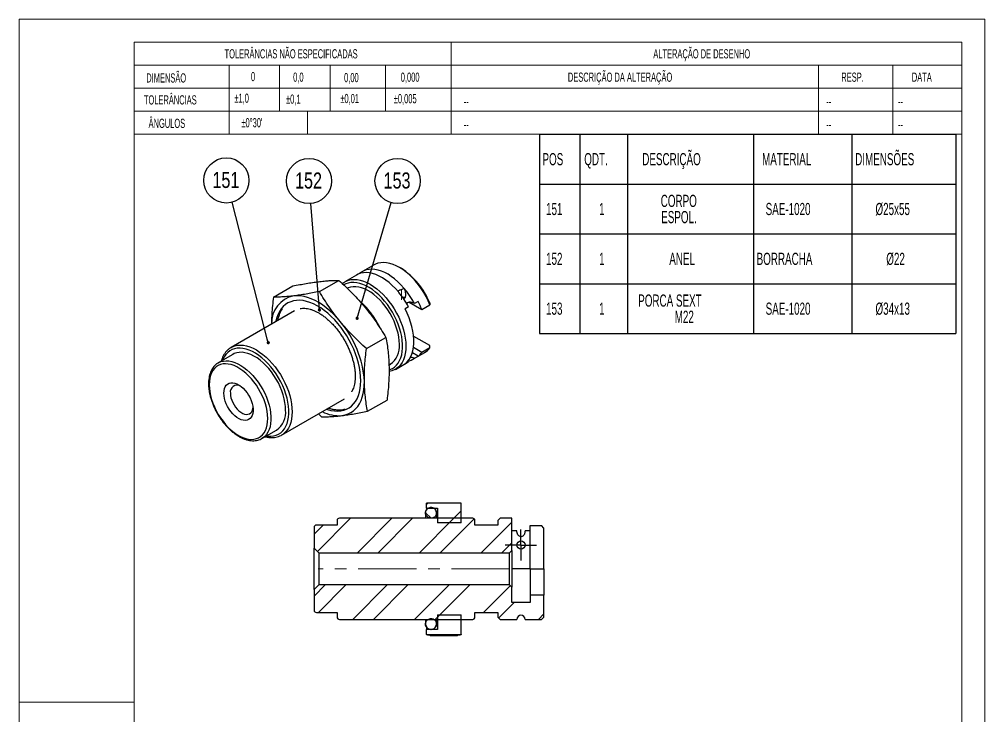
# Model space of a CAD drawing. Header units: millimetres. Extents: x 0 to 210, y 0 to 297.
# Drawn here: x 0 to 210, y 145.9 to 297.4 of the extents above; entities that cross this region are included whole.
import ezdxf

# ---------------------------------------------------------------- set-up
doc = ezdxf.new("R2010")
doc.units = ezdxf.units.MM
doc.linetypes.add('CENTERX2', pattern=[20.32, 12.7, -2.54, 2.54, -2.54])
doc.layers.add('COTAS', color=7, linetype='Continuous')
doc.styles.add('SLDTEXTSTYLE1', font='TXT', dxfattribs={"width": 0.75})
doc.styles.add('SLDTEXTSTYLE2', font='TXT', dxfattribs={"width": 0.589474})
doc.styles.add('SLDTEXTSTYLE6', font='TXT', dxfattribs={"width": 0.605})
doc.dimstyles.new('SLDDIMSTYLE0', dxfattribs={"dimtxt": 0.18, "dimasz": 0.7, "dimexe": 0, "dimexo": 0.0625, "dimgap": 0, "dimtad": 0, "dimtih": 1, "dimtoh": 1, "dimdec": 0, "dimrnd": 1e-09, "dimzin": 0, "dimdsep": 46, "dimtxsty": 'Standard', "dimblk1": 'DOT', "dimblk2": 'DOT', "dimsah": 1, "dimcen": 0.09, "dimadec": 0, "dimazin": 0, "dimtfac": 0.7, "dimtdec": 0, "dimtofl": 0, "dimtmove": 0, "dimatfit": 3, "dimldrblk": 'DOT', "dimfxl": 0, "dimfrac": 2, "dimtolj": 1, "dimtzin": 0, "dimarcsym": 0})
pattern_1 = [(135, (0, 0), (-4.49013, -4.49013), []), (135, (-3.175, -1e-14), (-4.49013, -4.49013), [])]

# ---------------------------------------------------------------- blocks, each defined once
blk = doc.blocks.new('Bloco2')
at = {"color": 7, "linetype": 'Continuous', "lineweight": 18}
for p, q in [((210.04, 297.06), (0.04, 297.06)), ((0.04, 297.06), (0.04, 0.06)), ((210.04, 0.06), (210.04, 297.06)), ((205.04, 292.06), (25.04, 292.06)), ((25.04, 292.06), (25.04, 5.06)), ((205.04, 5.06), (205.04, 292.06)), ((0.04, 148.56), (25.04, 148.56))]:
    blk.add_line(p, q, dxfattribs=at)
blk = doc.blocks.new('SW_TABLEANNOTATION_0')
at = {"layer": 'COTAS', "color": 0}
for p, q in [((0, 0), (0, -10.84)), ((0, 0), (8.75, 0)), ((8.75, 0), (8.75, -10.84)), ((8.75, 0), (19.17, 0)), ((19.17, 0), (19.17, -10.84)), ((19.17, 0), (46.53, 0)), ((46.53, 0), (46.53, -10.84)), ((46.53, 0), (67.95, 0)), ((67.95, 0), (67.95, -10.84)), ((67.95, 0), (90.57, 0)), ((90.57, 0), (90.57, -10.84)), ((0, -10.84), (8.75, -10.84)), ((0, -10.84), (0, -21.68)), ((0, -10.84), (90.57, -10.84)), ((8.75, -10.84), (19.17, -10.84)), ((8.75, -10.84), (8.75, -21.68)), ((19.17, -10.84), (46.53, -10.84)), ((19.17, -10.84), (19.17, -21.68)), ((46.53, -10.84), (67.95, -10.84)), ((46.53, -10.84), (46.53, -21.68)), ((67.95, -10.84), (90.57, -10.84)), ((67.95, -10.84), (67.95, -21.68)), ((90.57, -10.84), (90.57, -21.68)), ((0, -21.68), (0, -32.52)), ((0, -21.68), (8.75, -21.68)), ((8.75, -21.68), (8.75, -32.52)), ((8.75, -21.68), (19.17, -21.68)), ((19.17, -21.68), (19.17, -32.52)), ((19.17, -21.68), (46.53, -21.68)), ((46.53, -21.68), (46.53, -32.52)), ((46.53, -21.68), (67.95, -21.68)), ((67.95, -21.68), (67.95, -32.52)), ((67.95, -21.68), (90.57, -21.68)), ((90.57, -21.68), (90.57, -32.52)), ((0, -32.52), (0, -43.36)), ((0, -32.52), (8.75, -32.52)), ((8.75, -32.52), (8.75, -43.36)), ((8.75, -32.52), (19.17, -32.52)), ((19.17, -32.52), (19.17, -43.36)), ((19.17, -32.52), (46.53, -32.52)), ((46.53, -32.52), (46.53, -43.36)), ((46.53, -32.52), (67.95, -32.52)), ((67.95, -32.52), (67.95, -43.36)), ((67.95, -32.52), (90.57, -32.52)), ((90.57, -32.52), (90.57, -43.36)), ((0, -43.36), (8.75, -43.36)), ((8.75, -43.36), (19.17, -43.36)), ((19.17, -43.36), (46.53, -43.36)), ((46.53, -43.36), (67.95, -43.36)), ((67.95, -43.36), (90.57, -43.36))]:
    blk.add_line(p, q, dxfattribs=at)
at = {"layer": 'COTAS', "color": 0, "attachment_point": 1, "style": 'SLDTEXTSTYLE6'}
for s, insert, char_height in [('POS', (0.65, -4.1), 2.646), ('QDT.', (9.74, -4.1), 2.646), ('DESCRIÇÃO', (22.36, -4.1), 2.646), ('MATERIAL', (48.42, -4.1), 2.646), ('DIMENSÕES', (68.68, -4.1), 2.646), ('CORPO', (26.38, -13.18), 2.646), ('151', (1.43, -14.94), 2.646), ('1', (12.98, -14.94), 2.65), ('ESPOL.', (26.48, -16.7), 2.646), ('SAE-1020', (49.2, -14.94), 2.646), ('Ø25x55', (73.09, -14.94), 2.646), ('152', (1.43, -25.78), 2.646), ('1', (12.98, -25.78), 2.65), ('ANEL', (28.24, -25.78), 2.646), ('BORRACHA', (47.24, -25.78), 2.646), ('Ø22', (75.44, -25.78), 2.646), ('PORCA SEXT', (21.48, -34.86), 2.646), ('153', (1.43, -36.62), 2.646), ('1', (12.98, -36.62), 2.65), ('SAE-1020', (49.2, -36.62), 2.646), ('Ø34x13', (73.09, -36.62), 2.646), ('M22', (29.42, -38.38), 2.646)]:
    blk.add_mtext(s, dxfattribs=dict(at, insert=insert, char_height=char_height))
blk = doc.blocks.new('SW_CENTERMARKSYMBOL_0')
at = {"layer": 'COTAS', "color": 0}
for p, q in [((0, 2.5), (0, 3.4)), ((0, 0), (0, 2.5)), ((-2.5, 0), (-3.4, 0)), ((0, 0), (-2.5, 0)), ((0, 0), (0, -2.5)), ((0, 0), (2.5, 0)), ((2.5, 0), (3.4, 0)), ((0, -2.5), (0, -3.4))]:
    blk.add_line(p, q, dxfattribs=at)
blk = doc.blocks.new('SW_NOTE_0_2')
at = {"layer": 'COTAS', "color": 0}
blk.add_circle((-1.23, 4.75), 4.91, dxfattribs=at)
at = {"layer": 'COTAS', "color": 0, "insert": (-1.33, 6.61), "char_height": 3.5, "attachment_point": 2, "style": 'SLDTEXTSTYLE1'}
blk.add_mtext('151', dxfattribs=at)
blk = doc.blocks.new('_Dot')
at = {"color": 0, "linetype": 'ByBlock', "lineweight": -2}
blk.add_line((-0.5, 0), (-1, 0), dxfattribs=at)
at = {"color": 0, "linetype": 'ByBlock', "const_width": 0.5}
blk.add_lwpolyline([(-0.25, 0, 1), (0.25, 0, 1)], format="xyb", close=True, dxfattribs=at)
blk = doc.blocks.new('SW_NOTE_0_3')
at = {"layer": 'COTAS', "color": 0}
blk.add_circle((-0.39, 4.89), 4.91, dxfattribs=at)
at = {"layer": 'COTAS', "color": 0, "insert": (-0.5, 6.75), "char_height": 3.5, "attachment_point": 2, "style": 'SLDTEXTSTYLE1'}
blk.add_mtext('152', dxfattribs=at)
blk = doc.blocks.new('SW_NOTE_0_4')
at = {"layer": 'COTAS', "color": 0}
blk.add_circle((1.39, 4.71), 4.91, dxfattribs=at)
at = {"layer": 'COTAS', "color": 0, "insert": (1.28, 6.57), "char_height": 3.5, "attachment_point": 2, "style": 'SLDTEXTSTYLE1'}
blk.add_mtext('153', dxfattribs=at)

msp = doc.modelspace()

# ---------------------------------------------------------------- hatches: boundary and pattern name
at = {"layer": 'COTAS', "linetype": 'Continuous', "lineweight": 18}
h = msp.add_hatch(dxfattribs=at)
h.set_pattern_fill('STEEL', color=256, scale=2, angle=90, style=0)
h.set_pattern_definition(pattern_1)
edge = h.paths.add_edge_path(flags=0)
edge.add_spline(control_points=[(89.16, 188.89), (89.29, 188.84), (89.42, 188.82), (89.56, 188.82), (89.69, 188.82), (89.83, 188.84), (89.95, 188.89), (90.08, 188.93), (90.2, 189), (90.31, 189.08), (90.41, 189.16), (90.5, 189.27), (90.58, 189.38), (90.65, 189.5), (90.7, 189.62), (90.73, 189.75), (90.76, 189.88), (90.77, 190.02), (90.75, 190.16), (90.73, 190.29), (90.7, 190.42), (90.64, 190.54), (90.58, 190.66), (90.5, 190.78), (90.4, 190.87), (90.31, 190.97), (90.19, 191.04), (90.07, 191.1), (89.95, 191.16), (89.82, 191.2), (89.68, 191.21), (89.55, 191.23), (89.41, 191.22), (89.28, 191.19), (89.15, 191.16), (89.02, 191.1), (88.91, 191.03), (88.8, 190.96), (88.7, 190.86), (88.61, 190.76), (88.53, 190.65), (88.46, 190.53), (88.42, 190.4), (88.38, 190.28), (88.36, 190.14), (88.36, 190.01), (88.36, 189.87), (88.38, 189.74), (88.43, 189.61), (88.48, 189.48), (88.54, 189.36), (88.63, 189.26), (88.71, 189.15), (88.82, 189.06), (88.93, 188.99), (89, 188.95), (89.08, 188.91), (89.16, 188.89)], knot_values=[0, 0, 0, 0, 0.000403, 0.000403, 0.000403, 0.000806, 0.000806, 0.000806, 0.001209, 0.001209, 0.001209, 0.001612, 0.001612, 0.001612, 0.002015, 0.002015, 0.002015, 0.002418, 0.002418, 0.002418, 0.002821, 0.002821, 0.002821, 0.003223, 0.003223, 0.003223, 0.003626, 0.003626, 0.003626, 0.004029, 0.004029, 0.004029, 0.004432, 0.004432, 0.004432, 0.004835, 0.004835, 0.004835, 0.005238, 0.005238, 0.005238, 0.005641, 0.005641, 0.005641, 0.006044, 0.006044, 0.006044, 0.006447, 0.006447, 0.006447, 0.00685, 0.00685, 0.00685, 0.007253, 0.007253, 0.007253, 0.007503, 0.007503, 0.007503, 0.007503], weights=[1, 1, 1, 1, 1, 1, 1, 1, 1, 1, 1, 1, 1, 1, 1, 1, 1, 1, 1, 1, 1, 1, 1, 1, 1, 1, 1, 1, 1, 1, 1, 1, 1, 1, 1, 1, 1, 1, 1, 1, 1, 1, 1, 1, 1, 1, 1, 1, 1, 1, 1, 1, 1, 1, 1, 1, 1, 1], degree=3, periodic=0)
h = msp.add_hatch(dxfattribs=at)
h.set_pattern_fill('ANSI32', color=256, style=0)
h.paths.add_polyline_path([(88.56, 191.03), (90.96, 191.03), (90.96, 187.83), (96.16, 187.83), (96.16, 192.13), (96.16, 192.14), (88.56, 192.14), (88.56, 192.13)], flags=0)
h = msp.add_hatch(dxfattribs=at)
h.set_pattern_fill('ANSI32', color=256, style=0)
edge = h.paths.add_edge_path(flags=0)
edge.add_line((64.13, 182.33), (65.13, 181.33))
edge.add_line((65.13, 181.33), (106.63, 181.33))
edge.add_line((106.63, 181.33), (107.13, 181.83))
edge.add_line((107.13, 181.83), (107.13, 188.83))
edge.add_line((107.13, 188.83), (104.63, 188.83))
edge.add_line((104.63, 188.83), (104.13, 188.33))
edge.add_line((104.13, 188.33), (104.13, 187.33))
edge.add_line((104.13, 187.33), (99.13, 187.33))
edge.add_line((99.13, 187.33), (99.13, 188.33))
edge.add_arc((98.63, 188.33), 0.5, 0, 90)
edge.add_line((98.63, 188.83), (69.63, 188.83))
edge.add_arc((69.63, 188.33), 0.5, 90, 180)
edge.add_line((69.13, 188.33), (69.13, 187.33))
edge.add_line((69.13, 187.33), (64.63, 187.33))
edge.add_arc((64.63, 186.83), 0.5, 90, 180)
edge.add_line((64.13, 186.83), (64.13, 182.33))
h = msp.add_hatch(dxfattribs=at)
h.set_pattern_fill('ANSI32', color=256, style=0)
edge = h.paths.add_edge_path(flags=0)
edge.add_line((107.13, 173.83), (106.63, 174.33))
edge.add_line((106.63, 174.33), (65.13, 174.33))
edge.add_line((65.13, 174.33), (64.13, 173.33))
edge.add_line((64.13, 173.33), (64.13, 168.83))
edge.add_arc((64.63, 168.83), 0.5, 180, 270)
edge.add_line((64.63, 168.33), (69.13, 168.33))
edge.add_line((69.13, 168.33), (69.13, 167.33))
edge.add_arc((69.63, 167.33), 0.5, 180, 270)
edge.add_line((69.63, 166.83), (98.63, 166.83))
edge.add_arc((98.63, 167.33), 0.5, 270, 360)
edge.add_line((99.13, 167.33), (99.13, 168.33))
edge.add_line((99.13, 168.33), (104.13, 168.33))
edge.add_line((104.13, 168.33), (104.13, 167.33))
edge.add_line((104.13, 167.33), (104.63, 166.83))
edge.add_line((104.63, 166.83), (108.23, 166.83))
edge.add_arc((109.13, 166.83), 0.9, 0, 180, ccw=False)
edge.add_line((110.03, 166.83), (113.63, 166.83))
edge.add_line((113.63, 166.83), (114.13, 167.33))
edge.add_line((114.13, 167.33), (114.13, 172.13))
edge.add_line((114.13, 172.13), (111.13, 172.13))
edge.add_line((111.13, 172.13), (111.13, 170.53))
edge.add_line((111.13, 170.53), (107.13, 170.53))
edge.add_line((107.13, 170.53), (107.13, 173.83))
h = msp.add_hatch(dxfattribs=at)
h.set_pattern_fill('STEEL', color=256, scale=2, angle=90, style=0)
h.set_pattern_definition(pattern_1)
edge = h.paths.add_edge_path(flags=0)
edge.add_spline(control_points=[(88.83, 164.87), (88.94, 164.78), (89.06, 164.72), (89.19, 164.68), (89.31, 164.64), (89.45, 164.62), (89.58, 164.62), (89.72, 164.62), (89.85, 164.65), (89.98, 164.7), (90.11, 164.74), (90.23, 164.81), (90.33, 164.9), (90.43, 164.99), (90.52, 165.09), (90.59, 165.21), (90.66, 165.32), (90.71, 165.45), (90.73, 165.58), (90.76, 165.71), (90.77, 165.85), (90.75, 165.98), (90.73, 166.12), (90.69, 166.25), (90.62, 166.37), (90.56, 166.49), (90.48, 166.6), (90.38, 166.69), (90.29, 166.78), (90.17, 166.86), (90.05, 166.92), (89.93, 166.97), (89.79, 167), (89.66, 167.02), (89.52, 167.03), (89.39, 167.01), (89.26, 166.98), (89.13, 166.95), (89, 166.89), (88.89, 166.82), (88.78, 166.74), (88.68, 166.65), (88.6, 166.54), (88.52, 166.43), (88.45, 166.31), (88.41, 166.18), (88.37, 166.05), (88.35, 165.91), (88.36, 165.78), (88.36, 165.65), (88.39, 165.51), (88.44, 165.39), (88.49, 165.26), (88.56, 165.14), (88.65, 165.04), (88.7, 164.98), (88.76, 164.92), (88.83, 164.87)], knot_values=[0, 0, 0, 0, 0.000403, 0.000403, 0.000403, 0.000806, 0.000806, 0.000806, 0.001209, 0.001209, 0.001209, 0.001612, 0.001612, 0.001612, 0.002015, 0.002015, 0.002015, 0.002417, 0.002417, 0.002417, 0.00282, 0.00282, 0.00282, 0.003223, 0.003223, 0.003223, 0.003626, 0.003626, 0.003626, 0.004029, 0.004029, 0.004029, 0.004432, 0.004432, 0.004432, 0.004835, 0.004835, 0.004835, 0.005238, 0.005238, 0.005238, 0.005641, 0.005641, 0.005641, 0.006044, 0.006044, 0.006044, 0.006447, 0.006447, 0.006447, 0.00685, 0.00685, 0.00685, 0.007253, 0.007253, 0.007253, 0.007503, 0.007503, 0.007503, 0.007503], weights=[1, 1, 1, 1, 1, 1, 1, 1, 1, 1, 1, 1, 1, 1, 1, 1, 1, 1, 1, 1, 1, 1, 1, 1, 1, 1, 1, 1, 1, 1, 1, 1, 1, 1, 1, 1, 1, 1, 1, 1, 1, 1, 1, 1, 1, 1, 1, 1, 1, 1, 1, 1, 1, 1, 1, 1, 1, 1], degree=3, periodic=0)
h = msp.add_hatch(dxfattribs=at)
h.set_pattern_fill('ANSI32', color=256, style=0)
h.paths.add_polyline_path([(96.16, 167.83), (90.96, 167.83), (90.96, 164.63), (88.56, 164.63), (88.56, 163.53), (88.56, 163.53), (96.16, 163.53), (96.16, 163.53)], flags=0)

# ---------------------------------------------------------------- linework, layer by layer
at = {"color": 7, "linetype": 'Continuous', "lineweight": 18}
for p, q in [((205.01, 292.36), (25.01, 292.36)), ((25.01, 272.36), (25.01, 292.36)), ((93.95, 272.36), (93.95, 292.36)), ((205.01, 292.36), (205.01, 272.36)), ((25.01, 287.36), (93.95, 287.36)), ((45.64, 272.36), (45.64, 287.36)), ((56.64, 277.36), (56.64, 287.36)), ((67.64, 277.36), (67.64, 287.36)), ((79.64, 277.36), (79.64, 287.36)), ((93.95, 287.36), (205.01, 287.36)), ((173.82, 272.36), (173.82, 287.36)), ((190.01, 272.36), (190.01, 287.36)), ((25.01, 282.36), (93.95, 282.36)), ((93.95, 282.36), (205.01, 282.36)), ((25.01, 277.36), (93.95, 277.36)), ((62.7, 277.36), (62.7, 272.36)), ((93.95, 277.36), (205.01, 277.36)), ((25.01, 272.36), (93.95, 272.36)), ((93.95, 272.36), (205.01, 272.36))]:
    msp.add_line(p, q, dxfattribs=at)
at = {"color": 7, "linetype": 'Continuous', "lineweight": 25}
for p, q in [((77.19, 243.94), (74.64, 242.47)), ((73.37, 241.74), (70.82, 240.27)), ((83.04, 243.19), (82.69, 243.4)), ((65.28, 238.13), (69.51, 240.58)), ((55.29, 236.91), (59.53, 239.35)), ((82.58, 237.96), (82.48, 238.08)), ((84.82, 235.8), (87.57, 234.21)), ((86.74, 236), (85.96, 235.55)), ((87.57, 234.21), (89.34, 235.23)), ((89.28, 235.67), (89.34, 235.23)), ((59.89, 233.96), (46.07, 225.98)), ((84.69, 234.81), (83.91, 234.36)), ((75.51, 225.73), (79.75, 228.18)), ((89.28, 226.37), (85.81, 228.36)), ((45.96, 225.91), (46.07, 225.98)), ((86.74, 224.07), (85.51, 224.78)), ((85.64, 223.42), (88.19, 224.89)), ((87.57, 224.9), (85.77, 225.94)), ((89.34, 225.92), (87.57, 224.9)), ((89.34, 225.92), (89.28, 226.37)), ((46.47, 224.48), (43.29, 222.64)), ((81.82, 221.21), (84.37, 222.68)), ((83.91, 222.44), (84.69, 222.89)), ((84.37, 222.68), (84.69, 222.89)), ((84.69, 222.89), (84.53, 223.01)), ((85.96, 223.63), (86.74, 224.07)), ((80.42, 222.14), (80.72, 222.31)), ((57.07, 206.93), (70.76, 214.83)), ((75.76, 212.11), (80, 214.55)), ((65.07, 211.54), (65.77, 210.89)), ((52.79, 206.19), (55.97, 208.02)), ((57.18, 206.99), (57.07, 206.93)), ((88.56, 192.13), (88.56, 192.14)), ((96.16, 192.14), (88.56, 192.14)), ((88.56, 191.03), (88.56, 192.13)), ((96.16, 192.14), (96.16, 192.13)), ((96.16, 187.83), (96.16, 192.13)), ((88.36, 190.02), (88.36, 190.02)), ((88.36, 190.02), (88.36, 188.83)), ((88.56, 191.03), (90.96, 191.03)), ((88.56, 191.03), (88.56, 190.68)), ((90.76, 188.83), (90.76, 190.02)), ((90.76, 190.02), (90.76, 190.02)), ((90.96, 191.03), (90.96, 187.83)), ((69.13, 187.33), (64.63, 187.33)), ((69.13, 188.33), (69.13, 187.33)), ((98.63, 188.83), (69.63, 188.83)), ((96.16, 187.83), (90.96, 187.83)), ((99.13, 187.33), (99.13, 188.33)), ((104.13, 187.33), (99.13, 187.33)), ((104.13, 188.33), (104.63, 188.83)), ((104.13, 188.33), (104.13, 187.33)), ((107.13, 188.83), (104.63, 188.83)), ((107.13, 181.83), (107.13, 188.83)), ((111.13, 187.24), (113.63, 187.24)), ((111.13, 177.83), (111.13, 187.24)), ((114.13, 186.65), (113.63, 187.24)), ((64.13, 186.83), (64.13, 182.33)), ((108.23, 186.06), (107.13, 186.06)), ((111.13, 186.06), (110.03, 186.06)), ((114.13, 177.83), (114.13, 186.65)), ((65.13, 181.33), (64.13, 182.33)), ((64.13, 173.33), (64.13, 182.33)), ((65.13, 181.33), (65.13, 174.33)), ((65.13, 181.33), (106.63, 181.33)), ((107.13, 181.83), (106.63, 181.33)), ((106.63, 174.33), (106.63, 181.33)), ((107.13, 181.83), (107.13, 173.83)), ((111.13, 177.83), (107.13, 177.83)), ((111.13, 177.83), (114.13, 177.83)), ((111.13, 177.83), (111.13, 172.13)), ((114.13, 177.83), (114.13, 172.13)), ((64.13, 173.33), (65.13, 174.33)), ((106.63, 174.33), (65.13, 174.33)), ((106.63, 174.33), (107.13, 173.83)), ((64.13, 173.33), (64.13, 168.83)), ((107.13, 170.53), (107.13, 173.83)), ((111.13, 170.53), (107.13, 170.53)), ((111.13, 172.13), (111.13, 170.53)), ((114.13, 172.13), (111.13, 172.13)), ((114.13, 167.33), (114.13, 172.13)), ((64.63, 168.33), (69.13, 168.33)), ((69.13, 168.33), (69.13, 167.33)), ((99.13, 168.33), (104.13, 168.33)), ((99.13, 167.33), (99.13, 168.33)), ((104.13, 168.33), (104.13, 167.33)), ((69.63, 166.83), (98.63, 166.83)), ((88.36, 166.83), (88.36, 165.82)), ((90.76, 165.82), (90.76, 166.83)), ((90.96, 167.83), (96.16, 167.83)), ((90.96, 167.83), (90.96, 164.63)), ((96.16, 163.53), (96.16, 167.83)), ((104.63, 166.83), (104.13, 167.33)), ((104.63, 166.83), (108.23, 166.83)), ((110.03, 166.83), (113.63, 166.83)), ((114.13, 167.33), (113.63, 166.83)), ((88.36, 165.82), (88.36, 165.82)), ((88.56, 165.15), (88.56, 164.63)), ((90.96, 164.63), (88.56, 164.63)), ((88.56, 163.53), (88.56, 164.63)), ((90.76, 165.82), (90.76, 165.82)), ((88.56, 163.53), (88.56, 163.53)), ((88.56, 163.53), (96.16, 163.53)), ((89.36, 163.36), (95.35, 163.36)), ((96.16, 163.53), (96.16, 163.53))]:
    msp.add_line(p, q, dxfattribs=at)
at = {"color": 7, "linetype": 'Continuous', "lineweight": 25, "flags": 128}
for points in [[(89.34, 235.23), (88.94, 236.15), (88.48, 237.06), (87.98, 237.95), (87.43, 238.8), (86.83, 239.62), (86.21, 240.39), (85.55, 241.11), (84.87, 241.78), (84.17, 242.38), (83.45, 242.91), (82.73, 243.37), (82.01, 243.75), (81.3, 244.05), (80.59, 244.27), (79.91, 244.41), (79.25, 244.46), (78.62, 244.42), (78.02, 244.3), (77.46, 244.09), (77.19, 243.94)], [(82.48, 238.08), (81.82, 238.81), (81.14, 239.49), (80.44, 240.1), (79.73, 240.64), (79, 241.11), (78.28, 241.51), (77.56, 241.82), (76.85, 242.05), (76.16, 242.19), (75.5, 242.25), (74.86, 242.22), (74.26, 242.11), (73.69, 241.9), (73.37, 241.74)], [(85.96, 235.55), (85.46, 236.44), (84.91, 237.29), (84.31, 238.12), (83.69, 238.89), (83.03, 239.62), (82.35, 240.28), (81.65, 240.89), (80.93, 241.42), (80.21, 241.89), (79.49, 242.27), (78.77, 242.58), (78.07, 242.8), (77.38, 242.94), (76.72, 242.99), (76.08, 242.95), (75.49, 242.83), (74.93, 242.62), (74.41, 242.33), (74.04, 242.04)], [(70.27, 239.88), (70.57, 240.11), (71.08, 240.4), (71.64, 240.61), (72.23, 240.74), (72.86, 240.78), (73.51, 240.74), (74.19, 240.61), (74.89, 240.4), (75.6, 240.1), (76.32, 239.72), (77.04, 239.27), (77.75, 238.75), (78.45, 238.15), (79.13, 237.49), (79.79, 236.78), (80.42, 236.01), (81.01, 235.2), (81.56, 234.35), (82.07, 233.47), (82.53, 232.57), (82.94, 231.65), (83.29, 230.73), (83.58, 229.8), (83.8, 228.88), (83.97, 227.98), (84.07, 227.1), (84.1, 226.25), (84.07, 225.44), (83.97, 224.68), (83.8, 223.96), (83.58, 223.31), (83.29, 222.72), (82.94, 222.2), (82.53, 221.75), (82.07, 221.37), (81.56, 221.08), (81.01, 220.87), (80.45, 220.75)], [(80.45, 221.11), (80.64, 221.18), (81.16, 221.41), (81.63, 221.72), (82.06, 222.11), (82.43, 222.58), (82.74, 223.12), (83, 223.72), (83.19, 224.38), (83.32, 225.09), (83.39, 225.85), (83.39, 226.66), (83.32, 227.5), (83.19, 228.36), (83, 229.24), (82.74, 230.14), (82.43, 231.04), (82.06, 231.93), (81.63, 232.81), (81.16, 233.68), (80.64, 234.51), (80.08, 235.31), (79.48, 236.07), (78.85, 236.78), (78.2, 237.43), (77.52, 238.02), (76.84, 238.55), (76.14, 239.01), (75.45, 239.39), (74.76, 239.7), (74.08, 239.92), (73.41, 240.06), (72.77, 240.12), (72.16, 240.1), (71.58, 239.99), (71.04, 239.79), (70.62, 239.57)], [(82.69, 226.66), (82.65, 227.45), (82.55, 228.27), (82.39, 229.12), (82.16, 229.98), (81.87, 230.84), (81.52, 231.7), (81.11, 232.55), (80.66, 233.38), (80.16, 234.18), (79.61, 234.95), (79.03, 235.67), (78.42, 236.34), (77.79, 236.95), (77.14, 237.5), (76.47, 237.98), (75.8, 238.39), (75.13, 238.72), (74.47, 238.96), (73.83, 239.13), (73.21, 239.2), (72.61, 239.19), (72.05, 239.1), (71.52, 238.92), (71.37, 238.84)], [(74.29, 218.75), (74.26, 219.67), (74.17, 220.62), (74.01, 221.59), (73.78, 222.59), (73.5, 223.59), (73.15, 224.6), (72.75, 225.61), (72.3, 226.61), (71.79, 227.58), (71.23, 228.54), (70.63, 229.46), (69.99, 230.35), (69.31, 231.2), (68.61, 231.99), (67.88, 232.73), (67.13, 233.41), (66.36, 234.03), (65.58, 234.57), (64.8, 235.05), (64.02, 235.45), (63.24, 235.76), (62.48, 236), (61.74, 236.16), (61.02, 236.23), (60.32, 236.21), (59.66, 236.11), (59.04, 235.93), (58.45, 235.67), (57.92, 235.32), (57.43, 234.9), (56.99, 234.4), (56.61, 233.83), (56.29, 233.19), (56.03, 232.49), (55.84, 231.73), (55.81, 231.6)], [(69.83, 231.6), (69.1, 232.44), (68.34, 233.23), (67.56, 233.96), (66.77, 234.62), (65.96, 235.22), (65.15, 235.74), (64.34, 236.19), (63.53, 236.57), (62.73, 236.86), (61.94, 237.07), (61.17, 237.19), (60.43, 237.23), (59.72, 237.19)], [(83.91, 222.44), (84.38, 222.85), (84.79, 223.34), (85.14, 223.9), (85.43, 224.54), (85.64, 225.25), (85.79, 226.02), (85.86, 226.84), (85.86, 227.71), (85.79, 228.62), (85.64, 229.55), (85.43, 230.51), (85.14, 231.48), (84.79, 232.45), (84.38, 233.41), (83.91, 234.36)], [(57.94, 212.37), (57.9, 213.16), (57.8, 213.99), (57.64, 214.83), (57.41, 215.69), (57.12, 216.55), (56.77, 217.42), (56.37, 218.27), (55.91, 219.1), (55.41, 219.9), (54.86, 220.66), (54.28, 221.38), (53.67, 222.05), (53.04, 222.67), (52.39, 223.22), (51.72, 223.7), (51.05, 224.1), (50.38, 224.43), (49.73, 224.68), (49.08, 224.84), (48.46, 224.92), (47.86, 224.91), (47.3, 224.81), (46.78, 224.63), (46.47, 224.48)], [(41.32, 217.88), (41.35, 217.12), (41.45, 216.33), (41.61, 215.51), (41.84, 214.69), (42.12, 213.85), (42.46, 213.03), (42.86, 212.21), (43.3, 211.41), (43.79, 210.65), (44.32, 209.92), (44.88, 209.23), (45.47, 208.59), (46.09, 208.02), (46.72, 207.5), (47.36, 207.06), (48.01, 206.68), (48.65, 206.39), (49.28, 206.17), (49.89, 206.04), (50.49, 205.99), (51.05, 206.03), (51.58, 206.15), (52.07, 206.35), (52.51, 206.63), (52.91, 207), (53.25, 207.43), (53.53, 207.93), (53.76, 208.5), (53.92, 209.13), (54.02, 209.81), (54.05, 210.54), (54.02, 211.3), (53.92, 212.09), (53.76, 212.9), (53.53, 213.73), (53.25, 214.56), (52.91, 215.39), (52.51, 216.21), (52.07, 217), (51.58, 217.77), (51.05, 218.5), (50.49, 219.19), (49.89, 219.82), (49.28, 220.4), (48.65, 220.92), (48.01, 221.36), (47.36, 221.73), (46.72, 222.03), (46.09, 222.24), (45.47, 222.38), (44.88, 222.42), (44.32, 222.39), (43.79, 222.27), (43.3, 222.07), (42.86, 221.78), (42.46, 221.42), (42.12, 220.99), (41.84, 220.48), (41.61, 219.91), (41.45, 219.29), (41.35, 218.61), (41.32, 217.88)], [(66.81, 212.55), (67.05, 212.47), (67.81, 212.27), (68.54, 212.16), (69.25, 212.13), (69.93, 212.19), (70.57, 212.33), (71.18, 212.55), (71.74, 212.86), (72.25, 213.24), (72.71, 213.7), (73.12, 214.24), (73.47, 214.84), (73.76, 215.51), (73.99, 216.24), (74.15, 217.03), (74.26, 217.87), (74.29, 218.75)], [(70.2, 211.17), (70.88, 211.3), (71.52, 211.51), (72.11, 211.8), (72.67, 212.17), (73.17, 212.63), (73.62, 213.15), (74.01, 213.75), (74.34, 214.41), (74.61, 215.14), (74.82, 215.93), (74.97, 216.77), (75.05, 217.66), (75.07, 218.59)], [(44.5, 216.05), (44.54, 216.56), (44.64, 217.03), (44.8, 217.43), (45.03, 217.77), (45.31, 218.03), (45.65, 218.21), (46.03, 218.3), (46.44, 218.31), (46.88, 218.23), (47.34, 218.06), (47.8, 217.81), (48.26, 217.49), (48.71, 217.09), (49.14, 216.64), (49.54, 216.13), (49.89, 215.58), (50.2, 215), (50.46, 214.41), (50.66, 213.81), (50.79, 213.21), (50.86, 212.65), (50.86, 212.11), (50.79, 211.62), (50.66, 211.18), (50.46, 210.81), (50.2, 210.51), (49.89, 210.29), (49.54, 210.15), (49.14, 210.1), (48.71, 210.14), (48.26, 210.26), (47.8, 210.47), (47.34, 210.76), (46.88, 211.12), (46.44, 211.55), (46.03, 212.03), (45.65, 212.56), (45.31, 213.13), (45.03, 213.71), (44.8, 214.31), (44.64, 214.91), (44.54, 215.49), (44.5, 216.05)], [(45.92, 216.05), (45.95, 215.56), (46.05, 215.04), (46.22, 214.51), (46.44, 213.99), (46.72, 213.48), (47.04, 213.01), (47.4, 212.57), (47.78, 212.2), (48.19, 211.89), (48.6, 211.65), (49, 211.5), (49.39, 211.43), (49.75, 211.44), (50.07, 211.55), (50.34, 211.73), (50.57, 212), (50.73, 212.34), (50.83, 212.74), (50.84, 212.82)]]:
    msp.add_lwpolyline(points, dxfattribs=at)
at = {"color": 8, "linetype": 'Continuous', "lineweight": 25, "flags": 128}
for points in [[(53.73, 206.73), (54.1, 206.68), (54.73, 206.67), (55.33, 206.74), (55.89, 206.89), (56.41, 207.12), (56.88, 207.44), (57.31, 207.83), (57.68, 208.29), (57.99, 208.83), (58.25, 209.43), (58.44, 210.09), (58.57, 210.8), (58.64, 211.57), (58.64, 212.37), (58.57, 213.21), (58.44, 214.07), (58.25, 214.96), (57.99, 215.85), (57.68, 216.75), (57.31, 217.64), (56.88, 218.53), (56.41, 219.39), (55.89, 220.22), (55.33, 221.02), (54.73, 221.78), (54.1, 222.49), (53.45, 223.14), (52.78, 223.74), (52.09, 224.26), (51.39, 224.72), (50.7, 225.1), (50.01, 225.41), (49.33, 225.63), (48.66, 225.78), (48.02, 225.83), (47.41, 225.81), (46.83, 225.7), (46.29, 225.51), (45.79, 225.23), (45.34, 224.88), (44.94, 224.45), (44.6, 223.95), (44.31, 223.38), (44.23, 223.19)], [(46.07, 225.98), (46.33, 226.12), (46.89, 226.33), (47.48, 226.45), (48.11, 226.5), (48.76, 226.45), (49.45, 226.32), (50.14, 226.11), (50.86, 225.81), (51.57, 225.44), (52.29, 224.98), (53, 224.46), (53.7, 223.86), (54.38, 223.21), (55.04, 222.49), (55.67, 221.73), (56.26, 220.92), (56.81, 220.07), (57.32, 219.19), (57.78, 218.28), (58.19, 217.36), (58.54, 216.44), (58.83, 215.51), (59.05, 214.59), (59.22, 213.69), (59.32, 212.81), (59.35, 211.96), (59.32, 211.15), (59.22, 210.39), (59.05, 209.68), (58.83, 209.02), (58.54, 208.43), (58.19, 207.91), (57.78, 207.46), (57.32, 207.08), (57.18, 206.99)], [(43.27, 222.63), (43.35, 222.67), (43.85, 222.9), (44.39, 223.03), (44.97, 223.09), (45.58, 223.05), (46.22, 222.93), (46.87, 222.73), (47.54, 222.44), (48.21, 222.07), (48.87, 221.63), (49.53, 221.11), (50.18, 220.53), (50.8, 219.89), (51.4, 219.19), (51.96, 218.45), (52.48, 217.66), (52.96, 216.85), (53.39, 216.01), (53.77, 215.15), (54.09, 214.28), (54.35, 213.42), (54.55, 212.57), (54.68, 211.73), (54.75, 210.93), (54.75, 210.15), (54.68, 209.42), (54.55, 208.74), (54.35, 208.12), (54.09, 207.55), (53.77, 207.06), (53.39, 206.64), (52.96, 206.29), (52.79, 206.18)]]:
    msp.add_lwpolyline(points, dxfattribs=at)
at = {"color": 7, "linetype": 'Continuous', "lineweight": 25}
msp.add_circle((109.13, 183.01), 0.9, dxfattribs=at)
for centre, radius, start, end in [((74.42, 229.7), 16.01, 21.9097, 57.4213), ((68.17, 226.04), 18.7, 27.9703, 39.5922), ((60.88, 231.31), 6, 101.1972, 182.2825), ((83.27, 235.89), 1.04, 54.4234, 84.3636), ((70.32, 227.25), 18.6, 21.9657, 28.0465), ((52.91, 217.23), 22.2, 3.5218, 40.3523), ((77.94, 226.19), 4.77, 305.6037, 5.7085), ((84.42, 227.25), 3.93, 306.1141, 323.2715), ((86.25, 228.21), 3.84, 300.2062, 323.4533), ((83.77, 226.67), 3.75, 281.7617, 305.786), ((47.39, 216.31), 1.49, 63.2703, 190.0056), ((53.19, 211.9), 4.77, 305.6037, 5.7085), ((69.54, 219.2), 8.06, 243.0584, 274.7007), ((89.56, 190.02), 1.2, 122.2193, 180), ((89.56, 190.02), 1.2, 0, 57.7807), ((64.63, 186.83), 0.5, 90, 180), ((69.63, 188.33), 0.5, 90, 180), ((98.63, 188.33), 0.5, 0, 90), ((64.63, 168.83), 0.5, 180, 270), ((69.63, 167.33), 0.5, 180, 270), ((98.63, 167.33), 0.5, 270, 0), ((109.13, 166.83), 0.9, 0, 180), ((89.56, 165.82), 1.2, 180, 260.4333), ((89.56, 165.82), 1.2, 279.5667, 0)]:
    msp.add_arc(centre, radius, start, end, dxfattribs=at)
for points, knots in [([(59.53, 239.35), (60.02, 239.45), (61.01, 239.65), (62.43, 239.9), (63.81, 240.13), (64.66, 240.24), (65.09, 240.29)], [0, 0, 0, 0, 0.248858, 0.49808, 0.748723, 1, 1, 1, 1]), ([(65.09, 240.29), (65.5, 240.34), (66.32, 240.43), (67.45, 240.52), (68.52, 240.57), (69.18, 240.57), (69.51, 240.58)], [0, 0, 0, 0, 0.248582, 0.497811, 0.748696, 1, 1, 1, 1]), ([(69.51, 240.58), (70.02, 240.11), (71.03, 239.19), (72.48, 237.75), (73.89, 236.26), (74.76, 235.22), (75.2, 234.71)], [0, 0, 0, 0, 0.248858, 0.49808, 0.748723, 1, 1, 1, 1]), ([(65.28, 238.13), (64.79, 238.03), (63.8, 237.84), (62.38, 237.58), (61, 237.36), (60.15, 237.25), (59.72, 237.19)], [0, 0, 0, 0, 0.248858, 0.49808, 0.748723, 1, 1, 1, 1]), ([(69.83, 231.6), (69.41, 232.12), (68.57, 233.17), (67.41, 234.79), (66.3, 236.44), (65.62, 237.57), (65.28, 238.13)], [0, 0, 0, 0, 0.248582, 0.497811, 0.748696, 1, 1, 1, 1]), ([(83.55, 236.67), (83.59, 236.66), (83.66, 236.64), (83.78, 236.66), (83.87, 236.73), (83.97, 236.86), (84.05, 237.11), (84.08, 237.48), (84.04, 237.92), (83.96, 238.27), (83.89, 238.5), (83.85, 238.61), (83.82, 238.66), (83.8, 238.69), (83.78, 238.71), (83.73, 238.73), (83.61, 238.72), (83.37, 238.66), (83.04, 238.54), (82.74, 238.42), (82.52, 238.3), (82.4, 238.22), (82.37, 238.2), (82.37, 238.2)], [0, 0, 0, 0, 0.03466, 0.068827, 0.10313, 0.135218, 0.190564, 0.29252, 0.393468, 0.49697, 0.545251, 0.566397, 0.578368, 0.585806, 0.592043, 0.600166, 0.626839, 0.716203, 0.80583, 0.872169, 0.938747, 0.999532, 1, 1, 1, 1]), ([(55.29, 236.91), (55.22, 236.3), (55.07, 235.08), (54.93, 233.28), (54.85, 231.94), (54.85, 231.2), (54.85, 231.05)], [0, 0, 0, 0, 0.3051458, 0.6107372, 0.9180717, 1, 1, 1, 1]), ([(59.72, 237.19), (59.31, 237.14), (58.49, 237.05), (57.36, 236.97), (56.29, 236.92), (55.62, 236.91), (55.29, 236.91)], [0, 0, 0, 0, 0.248582, 0.497811, 0.748696, 1, 1, 1, 1]), ([(78.46, 230.24), (78.43, 230.31), (78.27, 230.67), (77.93, 231.29), (77.45, 232.12), (76.92, 232.91), (76.36, 233.68), (75.77, 234.4), (75.15, 235.07), (74.53, 235.67), (74.12, 236.02), (73.93, 236.18)], [0, 0, 0, 0, 0.029085, 0.152534, 0.27597, 0.399418, 0.522897, 0.646433, 0.770051, 0.893777, 1, 1, 1, 1]), ([(85.96, 235.55), (85.85, 235.6), (85.61, 235.72), (85.19, 235.81), (84.83, 235.81), (84.57, 235.76), (84.41, 235.68), (84.31, 235.59), (84.29, 235.53), (84.27, 235.5)], [0, 0, 0, 0, 0.205827, 0.469758, 0.614362, 0.731522, 0.849382, 0.912921, 1, 1, 1, 1]), ([(57.15, 234.29), (57.11, 234.23), (56.94, 233.97), (56.7, 233.46), (56.43, 232.77), (56.26, 232.21), (56.2, 231.88), (56.19, 231.82)], [0, 0, 0, 0, 0.085801, 0.3636839, 0.6456382, 0.9313288, 1, 1, 1, 1]), ([(61.07, 234.42), (61.08, 234.42), (61.24, 234.47), (61.59, 234.51), (62.13, 234.52), (62.7, 234.45), (63.28, 234.32), (63.89, 234.11), (64.51, 233.84), (65.15, 233.5), (65.79, 233.1), (66.44, 232.63), (67.08, 232.1), (67.71, 231.51), (68.33, 230.87), (68.93, 230.18), (69.51, 229.45), (70.05, 228.67), (70.56, 227.87), (71.03, 227.04), (71.46, 226.19), (71.85, 225.33), (72.18, 224.46), (72.47, 223.6), (72.7, 222.75), (72.88, 221.91), (73, 221.09), (73.07, 220.36), (73.08, 219.92), (73.08, 219.73)], [0, 0, 0, 0, 0.002125, 0.044762, 0.085708, 0.125351, 0.164177, 0.202552, 0.240715, 0.278815, 0.316917, 0.355073, 0.393309, 0.431632, 0.470041, 0.508525, 0.547072, 0.585666, 0.624292, 0.662934, 0.701573, 0.740189, 0.778764, 0.817282, 0.855727, 0.894084, 0.932339, 0.970486, 1, 1, 1, 1]), ([(75.2, 234.71), (75.62, 234.18), (76.46, 233.14), (77.62, 231.52), (78.72, 229.87), (79.41, 228.74), (79.75, 228.18)], [0, 0, 0, 0, 0.248582, 0.497811, 0.748696, 1, 1, 1, 1]), ([(75.51, 225.73), (75.01, 226.19), (74, 227.12), (72.55, 228.56), (71.14, 230.05), (70.27, 231.08), (69.83, 231.6)], [0, 0, 0, 0, 0.248858, 0.49808, 0.748723, 1, 1, 1, 1]), ([(79.75, 228.18), (79.84, 227.66), (80.03, 226.64), (80.24, 225.04), (80.39, 223.4), (80.42, 222.26), (80.44, 221.69)], [0, 0, 0, 0, 0.248858, 0.49808, 0.748723, 1, 1, 1, 1]), ([(45.95, 225.89), (45.87, 225.84), (45.62, 225.7), (45.26, 225.37), (44.86, 224.93), (44.52, 224.43), (44.23, 223.86), (44.04, 223.39), (43.97, 223.09), (43.95, 223.02)], [0, 0, 0, 0, 0.085151, 0.255178, 0.425598, 0.597149, 0.770251, 0.944958, 1, 1, 1, 1]), ([(75.07, 218.59), (75.06, 219.16), (75.06, 220.31), (75.15, 222.08), (75.29, 223.89), (75.44, 225.12), (75.51, 225.73)], [0, 0, 0, 0, 0.248582, 0.497811, 0.748696, 1, 1, 1, 1]), ([(43.27, 222.62), (43.23, 222.6), (43.04, 222.5), (42.72, 222.25), (42.34, 221.86), (42, 221.41), (41.72, 220.89), (41.49, 220.32), (41.32, 219.69), (41.22, 219.02), (41.18, 218.47), (41.17, 218.16), (41.17, 218.09)], [0, 0, 0, 0, 0.026045, 0.140785, 0.255549, 0.370994, 0.487609, 0.605556, 0.724694, 0.844709, 0.965249, 1, 1, 1, 1]), ([(85.08, 223.87), (85.11, 223.87), (85.3, 223.87), (85.62, 223.79), (85.85, 223.68), (85.96, 223.63)], [0, 0, 0, 0, 0.102904, 0.568278, 1, 1, 1, 1]), ([(80.44, 221.69), (80.44, 221.12), (80.45, 219.98), (80.36, 218.2), (80.21, 216.4), (80.07, 215.17), (80, 214.55)], [0, 0, 0, 0, 0.248582, 0.497811, 0.748696, 1, 1, 1, 1]), ([(73.08, 219.73), (73.08, 219.6), (73.07, 219.23), (73.03, 218.65), (72.92, 218.01), (72.77, 217.42), (72.58, 216.89), (72.4, 216.52), (72.28, 216.35), (72.25, 216.31)], [0, 0, 0, 0, 0.089581, 0.260573, 0.431348, 0.602185, 0.773601, 0.946467, 1, 1, 1, 1]), ([(75.76, 212.11), (75.67, 212.62), (75.48, 213.65), (75.27, 215.24), (75.12, 216.88), (75.08, 218.02), (75.07, 218.59)], [0, 0, 0, 0, 0.248858, 0.49808, 0.748723, 1, 1, 1, 1]), ([(41.17, 218.09), (41.18, 217.96), (41.18, 217.57), (41.24, 216.92), (41.36, 216.13), (41.54, 215.32), (41.78, 214.51), (42.07, 213.7), (42.41, 212.89), (42.8, 212.1), (43.24, 211.32), (43.72, 210.57), (44.23, 209.86), (44.78, 209.18), (45.36, 208.55), (45.96, 207.97), (46.57, 207.45), (47.21, 206.98), (47.85, 206.58), (48.5, 206.25), (49.14, 205.99), (49.78, 205.81), (50.41, 205.71), (51.01, 205.69), (51.59, 205.74), (52.13, 205.88), (52.53, 206.03), (52.73, 206.16), (52.78, 206.19)], [0, 0, 0, 0, 0.021426, 0.061904, 0.102353, 0.142763, 0.183131, 0.223461, 0.263762, 0.304043, 0.344315, 0.384589, 0.424873, 0.465178, 0.505516, 0.545898, 0.586333, 0.626829, 0.667389, 0.708005, 0.748648, 0.789247, 0.829703, 0.869886, 0.909663, 0.948953, 0.987783, 1, 1, 1, 1]), ([(67.25, 212.8), (67.32, 212.78), (67.65, 212.66), (68.24, 212.54), (69, 212.43), (69.74, 212.41), (70.37, 212.46), (70.75, 212.55), (70.89, 212.58)], [0, 0, 0, 0, 0.056257, 0.263014, 0.468248, 0.671196, 0.871234, 1, 1, 1, 1]), ([(70.2, 211.17), (70.62, 211.22), (71.47, 211.33), (72.84, 211.56), (74.27, 211.81), (75.26, 212.01), (75.76, 212.11)], [0, 0, 0, 0, 0.248582, 0.497811, 0.748696, 1, 1, 1, 1]), ([(65.77, 210.89), (66.1, 210.89), (66.76, 210.89), (67.82, 210.94), (68.96, 211.03), (69.78, 211.12), (70.2, 211.17)], [0, 0, 0, 0, 0.248858, 0.49808, 0.748723, 1, 1, 1, 1]), ([(53.45, 206.57), (53.61, 206.53), (53.99, 206.43), (54.59, 206.37), (55.23, 206.37), (55.84, 206.45), (56.41, 206.61), (56.86, 206.8), (57.1, 206.95), (57.18, 207.01)], [0, 0, 0, 0, 0.116548, 0.28017, 0.442718, 0.603811, 0.763271, 0.921256, 1, 1, 1, 1]), ([(89.16, 188.89), (89.29, 188.85), (89.56, 188.79), (89.96, 188.87), (90.32, 189.06), (90.59, 189.37), (90.75, 189.75), (90.77, 190.16), (90.66, 190.55), (90.42, 190.89), (90.08, 191.12), (89.69, 191.23), (89.28, 191.21), (88.9, 191.05), (88.6, 190.77), (88.4, 190.41), (88.34, 190.01), (88.41, 189.6), (88.61, 189.25), (88.88, 189), (89.08, 188.92), (89.16, 188.89)], [0, 0, 0, 0, 0.053683, 0.107366, 0.161049, 0.214735, 0.268425, 0.322118, 0.375812, 0.429504, 0.483194, 0.536881, 0.590566, 0.64425, 0.697935, 0.751623, 0.805314, 0.859007, 0.912701, 0.966394, 1, 1, 1, 1]), ([(110.03, 186.06), (110.02, 185.92), (110, 185.69), (109.89, 185.38), (109.75, 185.14), (109.55, 184.94), (109.31, 184.82), (109.1, 184.81), (108.89, 184.85), (108.66, 184.98), (108.42, 185.27), (108.26, 185.65), (108.24, 185.94), (108.23, 186.06)], [0, 0, 0, 0, 0.12582, 0.205385, 0.287932, 0.376328, 0.447946, 0.519994, 0.558834, 0.643059, 0.746754, 0.887923, 1, 1, 1, 1]), ([(88.83, 164.87), (88.94, 164.79), (89.18, 164.65), (89.59, 164.6), (89.99, 164.67), (90.34, 164.88), (90.61, 165.19), (90.76, 165.58), (90.77, 165.99), (90.65, 166.38), (90.4, 166.71), (90.06, 166.94), (89.66, 167.04), (89.25, 167), (88.88, 166.83), (88.58, 166.55), (88.39, 166.19), (88.34, 165.78), (88.42, 165.38), (88.6, 165.07), (88.77, 164.92), (88.83, 164.87)], [0, 0, 0, 0, 0.053685, 0.107371, 0.161055, 0.214739, 0.268425, 0.322114, 0.375806, 0.4295, 0.483194, 0.536885, 0.590572, 0.644255, 0.697938, 0.751623, 0.805312, 0.859004, 0.912698, 0.966391, 1, 1, 1, 1]), ([(89.36, 163.36), (89.25, 163.38), (89.03, 163.4), (88.78, 163.45), (88.61, 163.49), (88.58, 163.52), (88.56, 163.53)], [0, 0, 0, 0, 0.249132, 0.498244, 0.749129, 1, 1, 1, 1]), ([(96.16, 163.53), (96.14, 163.52), (96.11, 163.49), (95.94, 163.45), (95.7, 163.4), (95.47, 163.38), (95.35, 163.36)], [0, 0, 0, 0, 0.248992, 0.497998, 0.748989, 1, 1, 1, 1])]:
    msp.add_open_spline(points, degree=3, knots=knots, dxfattribs=at)
at = {"layer": 'COTAS', "linetype": 'CENTERX2', "lineweight": 18}
for p, q in [((83.17, 238.52), (83.17, 236.32)), ((106.73, 177.83), (65.03, 177.83))]:
    msp.add_line(p, q, dxfattribs=at)

# ---------------------------------------------------------------- block references
at = {"layer": 'COTAS'}
for name, p in [('Bloco2', (-0.03, 0.3)), ('SW_TABLEANNOTATION_0', (113.16, 272.36)), ('SW_NOTE_0_2', (46.28, 257.56)), ('SW_NOTE_0_3', (63.42, 257.29)), ('SW_NOTE_0_4', (80.9, 257.48)), ('SW_CENTERMARKSYMBOL_0', (109.13, 183.01))]:
    msp.add_blockref(name, p, dxfattribs=at)

# ---------------------------------------------------------------- texts
at = {"color": 7, "linetype": 'Continuous', "lineweight": 0, "char_height": 2, "style": 'SLDTEXTSTYLE2'}
for s, insert, attachment_point in [('TOLERÂNCIAS NÃO ESPECIFICADAS', (59.13, 290.85), 2), ('ALTERAÇÃO DE DESENHO', (148.46, 290.85), 2), ('DIMENSÃO', (27.62, 285.61), 1), ('0', (50.4, 285.89), 1), ('0,0', (59.58, 285.77), 1), ('0,00', (70.66, 285.68), 1), ('0,000', (82.99, 285.77), 1), ('DESCRIÇÃO DA ALTERAÇÃO', (119.34, 285.77), 1), ('RESP.', (178.82, 285.77), 1), ('DATA', (194.16, 285.77), 1), ('TOLERÂNCIAS', (27.11, 280.83), 1), ('±1,0', (46.79, 281.2), 1), ('±0,1', (58.03, 281), 1), ('±0,01', (69.84, 281.12), 1), ('±0,005', (81.47, 281.09), 1), ('--', (96.69, 280.49), 1), ('--', (175.54, 280.49), 1), ('--', (191.14, 280.49), 1), ('ÂNGULOS', (28.13, 275.73), 1), ("±0°30'", (48.32, 275.86), 1), ('--', (96.69, 275.49), 1), ('--', (175.54, 275.49), 1), ('--', (191.14, 275.49), 1)]:
    msp.add_mtext(s, dxfattribs=dict(at, insert=insert, attachment_point=attachment_point))

# ---------------------------------------------------------------- leaders
at = {"layer": 'COTAS'}
for points in [[(54.16, 227.02), (46.28, 257.56)], [(65.29, 234.13), (63.42, 257.29)], [(73.49, 232.32), (80.9, 257.48)]]:
    msp.add_leader(points, dimstyle='SLDDIMSTYLE0', dxfattribs=at)

doc.saveas('drawing.dxf')
